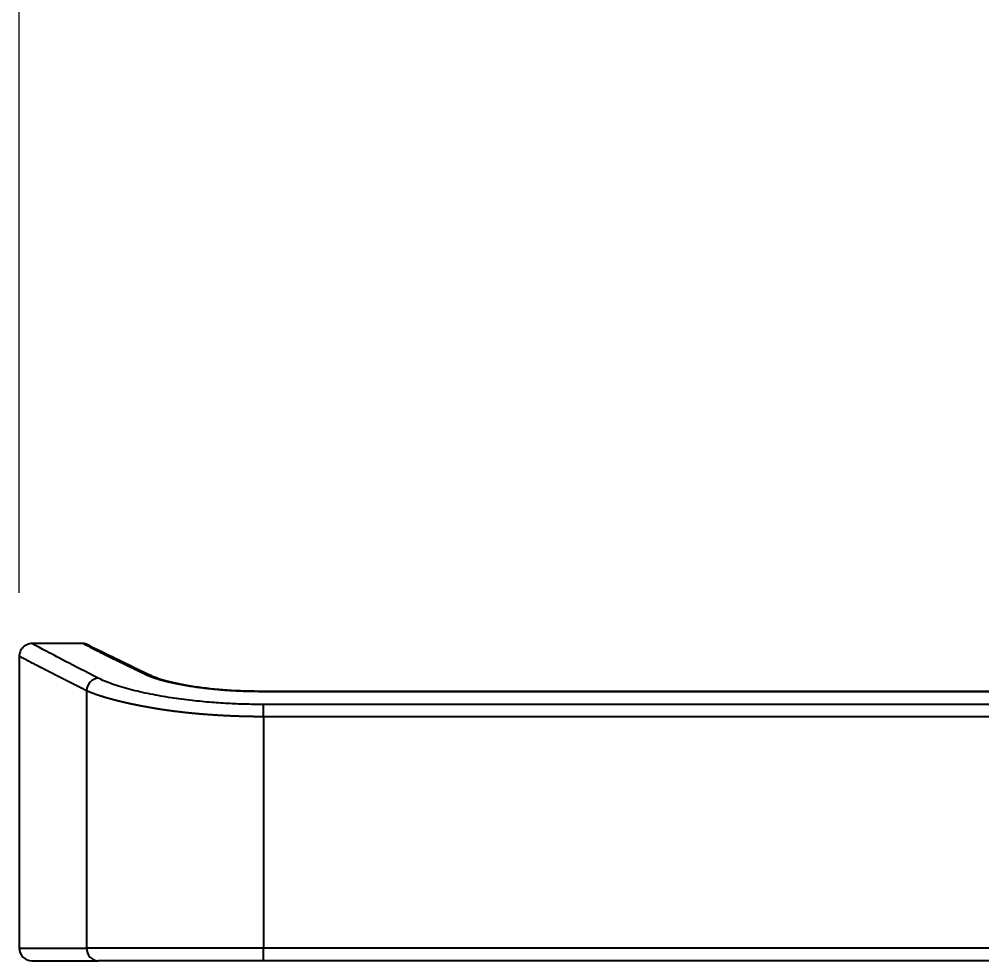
# Model space of a CAD drawing. Header units: millimetres. Extents: x 14 to 1202, y 28 to 1708.
# Drawn here: x 467.4 to 543.3, y 654.3 to 728.5 of the extents above; entities that cross this region are included whole.
import ezdxf

# ---------------------------------------------------------------- set-up
doc = ezdxf.new("R2010")
doc.units = ezdxf.units.MM
doc.styles.add('GOGO', font='Gulim.ttf', dxfattribs={"height": 3})
doc.dimstyles.new('기밴테크', dxfattribs={"dimtxt": 3, "dimasz": 3, "dimexe": 1.25, "dimexo": 0.625, "dimgap": 0.6, "dimtad": 1, "dimtih": 1, "dimtoh": 1, "dimdec": 1, "dimlunit": 6, "dimtxsty": 'GOGO', "dimcen": 0, "dimclrd": 3, "dimclre": 3, "dimclrt": 4, "dimadec": 0, "dimazin": 0, "dimtfac": 1, "dimtdec": 1, "dimtmove": 0, "dimatfit": 3, "dimfxl": 1, "dimlwd": 13, "dimlwe": 13, "dimarcsym": 0})

# ---------------------------------------------------------------- blocks, each defined once
blk = doc.blocks.new('*D11')
at = {"color": 3, "lineweight": 13, "transparency": 16777216}
for p, q in [((467.351, 683.326), (467.351, 765.045)), ((619.171, 683.381), (619.171, 765.045)), ((487.351, 753.045), (599.171, 753.045))]:
    blk.add_line(p, q, dxfattribs=at)
at = {"color": 3, "transparency": 16777216}
for points in [[(487.351, 756.378), (487.351, 749.712), (467.351, 753.045)], [(599.171, 756.378), (599.171, 749.712), (619.171, 753.045)]]:
    blk.add_solid(points, dxfattribs=at)
at = {"layer": 'Defpoints', "color": 0, "transparency": 16777216}
for p in [(619.171, 753.045), (467.351, 678.326), (619.171, 678.381)]:
    blk.add_point(p, dxfattribs=at)
at = {"color": 4, "transparency": 16777216, "insert": (543.261, 767.297), "char_height": 3, "attachment_point": 5, "style": 'GOGO'}
blk.add_mtext('{\\H6x;151.8}', dxfattribs=at)

msp = doc.modelspace()

# ---------------------------------------------------------------- linework, layer by layer
at = {"lineweight": 25}
for p, q in [((472.373, 679.338), (468.348, 679.338)), ((467.351, 678.363), (467.351, 655.338)), ((472.654, 675.628), (472.654, 655.338)), ((486.614, 675.572), (486.614, 675.545)), ((569.088, 675.572), (486.614, 675.572)), ((569.088, 675.545), (486.614, 675.545)), ((599.817, 674.537), (486.614, 674.537)), ((486.614, 673.571), (486.614, 674.537)), ((599.817, 673.571), (486.614, 673.571)), ((486.614, 673.571), (486.614, 655.338)), ((467.351, 655.338), (472.654, 655.338)), ((486.614, 655.338), (472.654, 655.338)), ((486.614, 654.338), (486.614, 655.338)), ((599.817, 655.338), (486.614, 655.338)), ((468.351, 654.338), (473.584, 654.338)), ((486.614, 654.338), (473.584, 654.338)), ((599.817, 654.338), (486.614, 654.338))]:
    msp.add_line(p, q, dxfattribs=at)
msp.add_arc((468.351, 655.338), 1, 180, 270, dxfattribs=at)
for centre, major_axis, ratio, start_param, end_param in [((473.584, 675.628), (-0.45, -0.893), 0.915262, 3.645001, 5.144644), ((477.307, 675.91), (-0.43, -0.903), 0.916872, 3.13492, 3.620792), ((473.584, 655.338), (0, -1), 0.930691, 4.712389, 6.283185)]:
    msp.add_ellipse(centre, major_axis=major_axis, ratio=ratio, start_param=start_param, end_param=end_param, dxfattribs=at)
for points, knots in [([(468.351, 679.338), (468.219, 679.336), (468.03, 679.3), (467.794, 679.177), (467.634, 679.045), (467.504, 678.883), (467.384, 678.646), (467.351, 678.457), (467.351, 678.326)], [0, 0, 0, 0, 0.239741, 0.368834, 0.500623, 0.632322, 0.761152, 1, 1, 1, 1]), ([(473.584, 676.609), (472.59, 677.113), (470.924, 677.974), (469.243, 678.861), (468.481, 679.268), (468.351, 679.338), (468.351, 679.338)], [0, 0, 0, 0, 0.291417, 0.563438, 0.833152, 1, 1, 1, 1]), ([(477.307, 676.893), (477.291, 676.9), (477.259, 676.916), (477.211, 676.939), (477.163, 676.962), (477.116, 676.985), (477.068, 677.007), (477.021, 677.03), (476.975, 677.053), (476.928, 677.075), (476.882, 677.097), (476.836, 677.12), (476.79, 677.142), (476.744, 677.164), (476.698, 677.186), (476.653, 677.208), (476.608, 677.23), (476.563, 677.251), (476.519, 677.273), (476.474, 677.294), (476.43, 677.316), (476.386, 677.337), (476.343, 677.358), (476.299, 677.379), (476.256, 677.401), (476.213, 677.421), (476.17, 677.442), (476.127, 677.463), (476.085, 677.484), (476.043, 677.504), (476.001, 677.525), (475.959, 677.545), (475.917, 677.565), (475.876, 677.585), (475.835, 677.605), (475.794, 677.625), (475.754, 677.645), (475.713, 677.665), (475.673, 677.685), (475.633, 677.704), (475.593, 677.724), (475.554, 677.743), (475.514, 677.762), (475.475, 677.781), (475.437, 677.8), (475.398, 677.819), (475.359, 677.838), (475.321, 677.857), (475.283, 677.875), (475.245, 677.894), (475.208, 677.912), (475.171, 677.931), (475.027, 678.001), (474.785, 678.12), (474.463, 678.279), (474.165, 678.426), (473.891, 678.563), (473.665, 678.676), (473.479, 678.769), (473.327, 678.846), (473.185, 678.917), (473.054, 678.984), (472.934, 679.044), (472.824, 679.1), (472.712, 679.156), (472.604, 679.21), (472.507, 679.259), (472.433, 679.296), (472.381, 679.321), (472.356, 679.334), (472.349, 679.337), (472.349, 679.338), (472.349, 679.338)], [0, 0, 0, 0, 0.004969, 0.009939, 0.014909, 0.01988, 0.024851, 0.029822, 0.034794, 0.039767, 0.04474, 0.049713, 0.054687, 0.059662, 0.064637, 0.069613, 0.074589, 0.079566, 0.084543, 0.089521, 0.0945, 0.09948, 0.10446, 0.109441, 0.114422, 0.119405, 0.124388, 0.129372, 0.134356, 0.139342, 0.144328, 0.149315, 0.154303, 0.159292, 0.164281, 0.169272, 0.174263, 0.179256, 0.184249, 0.189243, 0.194239, 0.199235, 0.204232, 0.20923, 0.21423, 0.21923, 0.224231, 0.229234, 0.234237, 0.239242, 0.244248, 0.249255, 0.254263, 0.302574, 0.350575, 0.398279, 0.445701, 0.492857, 0.526214, 0.559641, 0.593143, 0.626724, 0.66039, 0.694146, 0.727997, 0.775245, 0.822205, 0.868893, 0.915322, 0.961507, 0.990435, 1, 1, 1, 1]), ([(473.03, 679.072), (472.976, 679.122), (472.861, 679.207), (472.668, 679.294), (472.496, 679.331), (472.393, 679.337), (472.357, 679.338)], [0, 0, 0, 0, 0.293607, 0.5803, 0.854238, 1, 1, 1, 1]), ([(477.695, 676.822), (476.957, 677.174), (475.61, 677.82), (474.116, 678.551), (473.227, 678.987), (473.033, 679.076), (473.029, 679.073)], [0, 0, 0, 0, 0.242112, 0.500945, 0.759646, 1, 1, 1, 1]), ([(472.654, 675.628), (472.637, 675.636), (472.603, 675.653), (472.554, 675.678), (472.504, 675.702), (472.455, 675.727), (472.406, 675.751), (472.357, 675.776), (472.308, 675.8), (472.26, 675.824), (472.212, 675.848), (472.164, 675.872), (472.117, 675.896), (472.07, 675.919), (472.023, 675.943), (471.976, 675.966), (471.93, 675.989), (471.884, 676.012), (471.838, 676.036), (471.792, 676.058), (471.747, 676.081), (471.701, 676.104), (471.657, 676.126), (471.612, 676.149), (471.568, 676.171), (471.524, 676.193), (471.48, 676.216), (471.436, 676.238), (471.393, 676.259), (471.35, 676.281), (471.307, 676.303), (471.264, 676.324), (471.222, 676.346), (471.18, 676.367), (471.138, 676.388), (471.096, 676.409), (471.055, 676.43), (471.014, 676.451), (470.973, 676.471), (470.933, 676.492), (470.892, 676.512), (470.852, 676.533), (470.812, 676.553), (470.773, 676.573), (470.734, 676.593), (470.694, 676.613), (470.656, 676.633), (470.617, 676.652), (470.579, 676.672), (470.541, 676.691), (470.503, 676.71), (470.465, 676.729), (470.428, 676.748), (470.391, 676.767), (470.354, 676.786), (470.317, 676.805), (470.281, 676.823), (470.245, 676.842), (470.209, 676.86), (470.174, 676.878), (470.138, 676.896), (470.103, 676.914), (470.068, 676.932), (470.034, 676.95), (469.999, 676.968), (469.965, 676.985), (469.931, 677.002), (469.897, 677.02), (469.864, 677.037), (469.831, 677.054), (469.798, 677.071), (469.765, 677.087), (469.733, 677.104), (469.7, 677.121), (469.668, 677.137), (469.637, 677.153), (469.605, 677.17), (469.574, 677.186), (469.543, 677.202), (469.512, 677.217), (469.481, 677.233), (469.451, 677.249), (469.421, 677.264), (469.391, 677.28), (469.362, 677.295), (469.332, 677.31), (469.303, 677.325), (469.274, 677.34), (469.245, 677.355), (469.217, 677.369), (469.189, 677.384), (469.161, 677.398), (469.133, 677.413), (469.105, 677.427), (469.078, 677.441), (469.051, 677.455), (469.024, 677.469), (468.998, 677.482), (468.971, 677.496), (468.945, 677.51), (468.919, 677.523), (468.894, 677.536), (468.868, 677.549), (468.843, 677.562), (468.818, 677.575), (468.793, 677.588), (468.769, 677.601), (468.744, 677.613), (468.605, 677.685), (468.368, 677.807), (468.074, 677.96), (467.831, 678.087), (467.637, 678.188), (467.493, 678.264), (467.397, 678.315), (467.361, 678.334), (467.352, 678.338), (467.351, 678.339), (467.351, 678.339)], [0, 0, 0, 0, 0.004839, 0.009675, 0.014506, 0.019334, 0.024157, 0.028977, 0.033793, 0.038605, 0.043413, 0.048217, 0.053018, 0.057814, 0.062607, 0.067396, 0.072181, 0.076962, 0.081739, 0.086512, 0.091282, 0.096047, 0.100809, 0.105567, 0.110321, 0.115071, 0.119818, 0.12456, 0.129299, 0.134034, 0.138765, 0.143492, 0.148216, 0.152935, 0.157651, 0.162363, 0.167071, 0.171775, 0.176476, 0.181172, 0.185865, 0.190554, 0.19524, 0.199921, 0.204599, 0.209273, 0.213943, 0.218609, 0.223272, 0.227931, 0.232586, 0.237237, 0.241884, 0.246528, 0.251168, 0.255804, 0.260437, 0.265065, 0.26969, 0.274311, 0.278929, 0.283542, 0.288152, 0.292759, 0.297361, 0.30196, 0.306555, 0.311146, 0.315733, 0.320317, 0.324897, 0.329474, 0.334046, 0.338615, 0.343181, 0.347742, 0.3523, 0.356854, 0.361404, 0.365951, 0.370494, 0.375034, 0.379569, 0.384101, 0.38863, 0.393154, 0.397675, 0.402193, 0.406706, 0.411216, 0.415722, 0.420225, 0.424724, 0.429219, 0.433711, 0.438199, 0.442684, 0.447164, 0.451642, 0.456115, 0.460585, 0.465051, 0.469514, 0.473973, 0.478428, 0.48288, 0.487328, 0.491773, 0.496214, 0.564472, 0.632371, 0.69992, 0.76713, 0.834013, 0.90058, 0.966843, 0.983368, 1, 1, 1, 1]), ([(486.614, 674.537), (486.179, 674.537), (485.296, 674.548), (483.928, 674.6), (482.472, 674.696), (480.909, 674.847), (479.273, 675.065), (477.614, 675.357), (476.02, 675.725), (474.611, 676.152), (473.885, 676.456), (473.584, 676.609)], [0, 0, 0, 0, 0.077183, 0.156674, 0.24518, 0.343615, 0.453274, 0.573882, 0.707577, 0.851234, 1, 1, 1, 1]), ([(486.614, 675.545), (486.596, 675.545), (486.56, 675.546), (486.507, 675.546), (486.453, 675.546), (486.4, 675.546), (486.347, 675.546), (486.294, 675.546), (486.241, 675.547), (486.189, 675.547), (486.136, 675.548), (486.084, 675.548), (486.032, 675.549), (485.98, 675.55), (485.928, 675.55), (485.876, 675.551), (485.825, 675.552), (485.774, 675.553), (485.722, 675.554), (485.671, 675.555), (485.62, 675.556), (485.57, 675.557), (485.519, 675.558), (485.469, 675.559), (485.419, 675.56), (485.368, 675.562), (485.319, 675.563), (485.269, 675.564), (485.219, 675.566), (485.17, 675.567), (485.121, 675.569), (485.071, 675.571), (485.022, 675.572), (484.974, 675.574), (484.925, 675.576), (484.876, 675.578), (484.828, 675.58), (484.78, 675.582), (484.732, 675.584), (484.684, 675.586), (484.636, 675.588), (484.589, 675.59), (484.542, 675.593), (484.494, 675.595), (484.447, 675.597), (484.4, 675.6), (484.354, 675.602), (484.215, 675.61), (483.986, 675.623), (483.667, 675.646), (483.348, 675.67), (483.029, 675.698), (482.711, 675.729), (482.393, 675.762), (482.075, 675.798), (481.812, 675.83), (481.602, 675.857), (481.445, 675.878), (481.291, 675.899), (481.139, 675.921), (480.989, 675.943), (480.84, 675.966), (480.694, 675.99), (480.55, 676.013), (480.408, 676.038), (480.268, 676.063), (480.131, 676.088), (479.995, 676.113), (479.861, 676.14), (479.73, 676.166), (479.6, 676.193), (479.473, 676.221), (479.347, 676.248), (479.244, 676.272), (479.162, 676.291), (479.101, 676.306), (479.041, 676.321), (478.981, 676.335), (478.922, 676.35), (478.864, 676.365), (478.806, 676.38), (478.749, 676.394), (478.693, 676.409), (478.637, 676.424), (478.583, 676.439), (478.529, 676.454), (478.475, 676.47), (478.423, 676.485), (478.371, 676.5), (478.32, 676.515), (478.269, 676.531), (478.219, 676.546), (478.17, 676.561), (478.122, 676.577), (478.075, 676.592), (478.028, 676.608), (477.982, 676.623), (477.936, 676.639), (477.891, 676.654), (477.847, 676.67), (477.804, 676.686), (477.762, 676.702), (477.72, 676.717), (477.679, 676.733), (477.638, 676.749), (477.599, 676.765), (477.56, 676.781), (477.521, 676.797), (477.484, 676.813), (477.447, 676.829), (477.411, 676.845), (477.375, 676.861), (477.341, 676.877), (477.318, 676.887), (477.307, 676.893)], [0, 0, 0, 0, 0.004443, 0.008873, 0.013289, 0.017693, 0.022085, 0.026463, 0.030829, 0.035183, 0.039525, 0.043854, 0.048171, 0.052476, 0.056769, 0.06105, 0.06532, 0.069577, 0.073824, 0.078059, 0.082283, 0.086495, 0.090697, 0.094887, 0.099067, 0.103236, 0.107394, 0.111542, 0.115679, 0.119806, 0.123923, 0.12803, 0.132127, 0.136214, 0.140291, 0.144359, 0.148418, 0.152467, 0.156507, 0.160538, 0.164559, 0.168573, 0.172577, 0.176573, 0.18056, 0.184539, 0.18851, 0.192473, 0.219797, 0.247389, 0.27529, 0.303535, 0.332162, 0.361205, 0.390698, 0.420672, 0.435857, 0.451006, 0.466124, 0.481216, 0.496286, 0.511341, 0.526385, 0.541423, 0.55646, 0.571501, 0.586551, 0.601616, 0.6167, 0.631808, 0.646945, 0.662116, 0.677326, 0.69258, 0.700354, 0.708115, 0.715865, 0.723604, 0.731332, 0.73905, 0.746759, 0.75446, 0.762152, 0.769837, 0.777515, 0.785187, 0.792853, 0.800515, 0.808172, 0.815825, 0.823475, 0.831123, 0.838768, 0.846413, 0.854057, 0.861701, 0.869346, 0.876991, 0.884639, 0.892289, 0.899943, 0.9076, 0.915261, 0.922927, 0.930599, 0.938278, 0.945963, 0.953655, 0.961356, 0.969065, 0.976783, 0.984511, 0.99225, 1, 1, 1, 1]), ([(486.614, 675.57), (485.614, 675.57), (483.724, 675.631), (481.102, 675.914), (479.006, 676.335), (478.084, 676.647), (477.732, 676.815)], [0, 0, 0, 0, 0.251024, 0.501011, 0.750608, 1, 1, 1, 1]), ([(486.614, 673.571), (486.595, 673.571), (486.556, 673.571), (486.499, 673.571), (486.441, 673.571), (486.383, 673.571), (486.325, 673.572), (486.267, 673.572), (486.21, 673.572), (486.152, 673.573), (486.094, 673.573), (486.036, 673.574), (485.978, 673.574), (485.92, 673.575), (485.861, 673.576), (485.803, 673.577), (485.745, 673.577), (485.687, 673.578), (485.629, 673.579), (485.57, 673.58), (485.512, 673.581), (485.454, 673.582), (485.396, 673.584), (485.337, 673.585), (485.279, 673.586), (485.22, 673.588), (485.162, 673.589), (485.103, 673.59), (485.045, 673.592), (484.986, 673.594), (484.928, 673.595), (484.869, 673.597), (484.811, 673.599), (484.752, 673.6), (484.694, 673.602), (484.635, 673.604), (484.576, 673.606), (484.518, 673.608), (484.459, 673.61), (484.4, 673.613), (484.342, 673.615), (484.283, 673.617), (484.224, 673.619), (484.166, 673.622), (484.107, 673.624), (484.048, 673.627), (483.99, 673.629), (483.931, 673.632), (483.872, 673.635), (483.813, 673.637), (483.755, 673.64), (483.696, 673.643), (483.637, 673.646), (483.579, 673.649), (483.52, 673.652), (483.461, 673.655), (483.403, 673.658), (483.344, 673.661), (483.285, 673.665), (483.227, 673.668), (483.168, 673.671), (483.109, 673.675), (483.051, 673.678), (482.992, 673.682), (482.933, 673.685), (482.875, 673.689), (482.816, 673.693), (482.758, 673.696), (482.699, 673.7), (482.641, 673.704), (482.582, 673.708), (482.524, 673.712), (482.465, 673.716), (482.407, 673.72), (482.349, 673.724), (482.29, 673.729), (482.232, 673.733), (482.174, 673.737), (482.115, 673.742), (482.057, 673.746), (481.999, 673.751), (481.941, 673.755), (481.883, 673.76), (481.824, 673.765), (481.766, 673.769), (481.708, 673.774), (481.65, 673.779), (481.592, 673.784), (481.535, 673.789), (481.477, 673.794), (481.419, 673.799), (481.361, 673.804), (481.303, 673.809), (481.246, 673.815), (481.188, 673.82), (481.131, 673.825), (481.073, 673.831), (481.016, 673.836), (480.958, 673.842), (480.901, 673.848), (480.844, 673.853), (480.786, 673.859), (480.729, 673.865), (480.672, 673.871), (480.615, 673.876), (480.558, 673.882), (480.501, 673.888), (480.444, 673.895), (480.387, 673.901), (480.331, 673.907), (480.274, 673.913), (480.217, 673.919), (480.161, 673.926), (480.104, 673.932), (480.048, 673.939), (479.992, 673.945), (479.935, 673.952), (479.879, 673.958), (479.823, 673.965), (479.767, 673.972), (479.715, 673.978), (479.667, 673.984), (479.623, 673.99), (479.579, 673.995), (479.534, 674.001), (479.489, 674.007), (479.443, 674.013), (479.398, 674.019), (479.351, 674.025), (479.305, 674.031), (479.258, 674.038), (479.211, 674.044), (479.163, 674.051), (479.115, 674.057), (479.067, 674.064), (479.019, 674.071), (478.97, 674.078), (478.921, 674.085), (478.871, 674.092), (478.821, 674.1), (478.771, 674.107), (478.721, 674.115), (478.67, 674.122), (478.619, 674.13), (478.568, 674.138), (478.517, 674.146), (478.465, 674.154), (478.413, 674.162), (478.36, 674.171), (478.308, 674.179), (478.255, 674.188), (478.202, 674.196), (478.148, 674.205), (478.095, 674.214), (478.041, 674.223), (477.987, 674.232), (477.932, 674.241), (477.878, 674.251), (477.823, 674.26), (477.768, 674.269), (477.713, 674.279), (477.657, 674.289), (477.602, 674.299), (477.546, 674.309), (477.49, 674.319), (477.433, 674.329), (477.377, 674.339), (477.32, 674.349), (477.264, 674.36), (477.207, 674.371), (477.15, 674.381), (477.092, 674.392), (477.035, 674.403), (476.977, 674.414), (476.92, 674.425), (476.862, 674.436), (476.804, 674.448), (476.746, 674.459), (476.688, 674.471), (476.629, 674.482), (476.571, 674.494), (476.513, 674.506), (476.454, 674.518), (476.395, 674.53), (476.337, 674.542), (476.278, 674.555), (476.219, 674.567), (476.16, 674.58), (476.101, 674.592), (476.042, 674.605), (475.984, 674.618), (475.925, 674.631), (475.866, 674.644), (475.807, 674.657), (475.748, 674.671), (475.689, 674.684), (475.63, 674.698), (475.571, 674.711), (475.512, 674.725), (475.453, 674.739), (475.394, 674.753), (475.336, 674.767), (475.277, 674.781), (475.218, 674.795), (475.16, 674.81), (475.102, 674.824), (475.043, 674.839), (474.985, 674.854), (474.927, 674.868), (474.869, 674.883), (474.811, 674.898), (474.754, 674.913), (474.696, 674.929), (474.639, 674.944), (474.582, 674.96), (474.525, 674.975), (474.468, 674.991), (474.412, 675.007), (474.356, 675.023), (474.3, 675.039), (474.244, 675.055), (474.188, 675.071), (474.133, 675.087), (474.078, 675.104), (474.024, 675.12), (473.969, 675.137), (473.915, 675.154), (473.861, 675.171), (473.808, 675.188), (473.755, 675.205), (473.702, 675.222), (473.65, 675.239), (473.597, 675.257), (473.546, 675.274), (473.495, 675.292), (473.444, 675.31), (473.393, 675.327), (473.343, 675.345), (473.294, 675.364), (473.245, 675.382), (473.196, 675.4), (473.148, 675.418), (473.1, 675.437), (473.053, 675.456), (473.006, 675.474), (472.96, 675.493), (472.915, 675.512), (472.87, 675.531), (472.825, 675.55), (472.781, 675.569), (472.738, 675.589), (472.695, 675.608), (472.667, 675.621), (472.654, 675.628)], [0, 0, 0, 0, 0.003187, 0.006375, 0.009567, 0.012761, 0.015957, 0.019156, 0.022358, 0.025562, 0.028768, 0.031977, 0.035189, 0.038403, 0.041619, 0.044838, 0.04806, 0.051284, 0.05451, 0.057739, 0.060971, 0.064205, 0.067442, 0.070681, 0.073923, 0.077167, 0.080414, 0.083664, 0.086916, 0.09017, 0.093428, 0.096687, 0.09995, 0.103214, 0.106482, 0.109752, 0.113025, 0.1163, 0.119578, 0.122858, 0.126141, 0.129426, 0.132715, 0.136005, 0.139299, 0.142595, 0.145893, 0.149195, 0.152498, 0.155805, 0.159114, 0.162426, 0.16574, 0.169057, 0.172376, 0.175699, 0.179024, 0.182351, 0.185681, 0.189014, 0.192349, 0.195688, 0.199028, 0.202372, 0.205718, 0.209067, 0.212418, 0.215772, 0.219129, 0.222488, 0.22585, 0.229215, 0.232583, 0.235953, 0.239326, 0.242701, 0.24608, 0.24946, 0.252844, 0.25623, 0.259619, 0.263011, 0.266406, 0.269803, 0.273203, 0.276605, 0.280011, 0.283419, 0.28683, 0.290243, 0.293659, 0.297078, 0.3005, 0.303924, 0.307352, 0.310782, 0.314214, 0.31765, 0.321088, 0.324529, 0.327973, 0.331419, 0.334868, 0.33832, 0.341775, 0.345232, 0.348693, 0.352156, 0.355622, 0.35909, 0.362562, 0.366036, 0.369513, 0.372993, 0.376475, 0.379961, 0.383449, 0.38694, 0.390433, 0.39393, 0.397429, 0.40017, 0.402939, 0.405736, 0.40856, 0.411412, 0.414292, 0.4172, 0.420135, 0.423099, 0.42609, 0.429109, 0.432155, 0.43523, 0.438332, 0.441462, 0.44462, 0.447806, 0.45102, 0.454261, 0.45753, 0.460827, 0.464152, 0.467505, 0.470885, 0.474294, 0.47773, 0.481194, 0.484686, 0.488205, 0.491753, 0.495328, 0.498931, 0.502562, 0.506221, 0.509908, 0.513622, 0.517365, 0.521135, 0.524933, 0.528759, 0.532613, 0.536495, 0.540404, 0.544341, 0.548307, 0.5523, 0.556321, 0.56037, 0.564446, 0.568551, 0.572683, 0.576843, 0.581031, 0.585247, 0.589491, 0.593763, 0.598063, 0.60239, 0.606745, 0.611128, 0.61554, 0.619978, 0.624445, 0.62894, 0.633463, 0.638013, 0.642591, 0.647197, 0.651831, 0.656493, 0.661183, 0.665901, 0.670646, 0.67542, 0.680221, 0.68505, 0.689908, 0.694793, 0.699705, 0.704646, 0.709615, 0.714611, 0.719636, 0.724688, 0.729768, 0.734876, 0.740012, 0.745176, 0.750368, 0.755587, 0.760835, 0.76611, 0.771413, 0.776745, 0.782104, 0.787491, 0.792905, 0.798348, 0.803819, 0.809317, 0.814844, 0.820398, 0.82598, 0.83159, 0.837228, 0.842894, 0.848588, 0.85431, 0.860059, 0.865837, 0.871642, 0.877475, 0.883337, 0.889226, 0.895143, 0.901088, 0.90706, 0.913061, 0.91909, 0.925146, 0.93123, 0.937343, 0.943483, 0.949651, 0.955847, 0.962071, 0.968323, 0.974602, 0.98091, 0.987245, 0.993609, 1, 1, 1, 1])]:
    msp.add_open_spline(points, degree=3, knots=knots, dxfattribs=at)

# ---------------------------------------------------------------- dimensions: what is measured, and where the dimension line sits
dim = msp.add_linear_dim(base=(619.171, 753.045), p1=(467.351, 678.326), p2=(619.171, 678.381), text='{\\H6x;<>}', dimstyle='기밴테크', override={"dimasz": 20, "dimexe": 12, "dimexo": 5, "dimgap": 5, "dimdec": 1})
dim.commit()
dim.dimension.update_dxf_attribs({"geometry": '*D11', "text_midpoint": (543.261, 767.297)})

doc.saveas('drawing.dxf')
